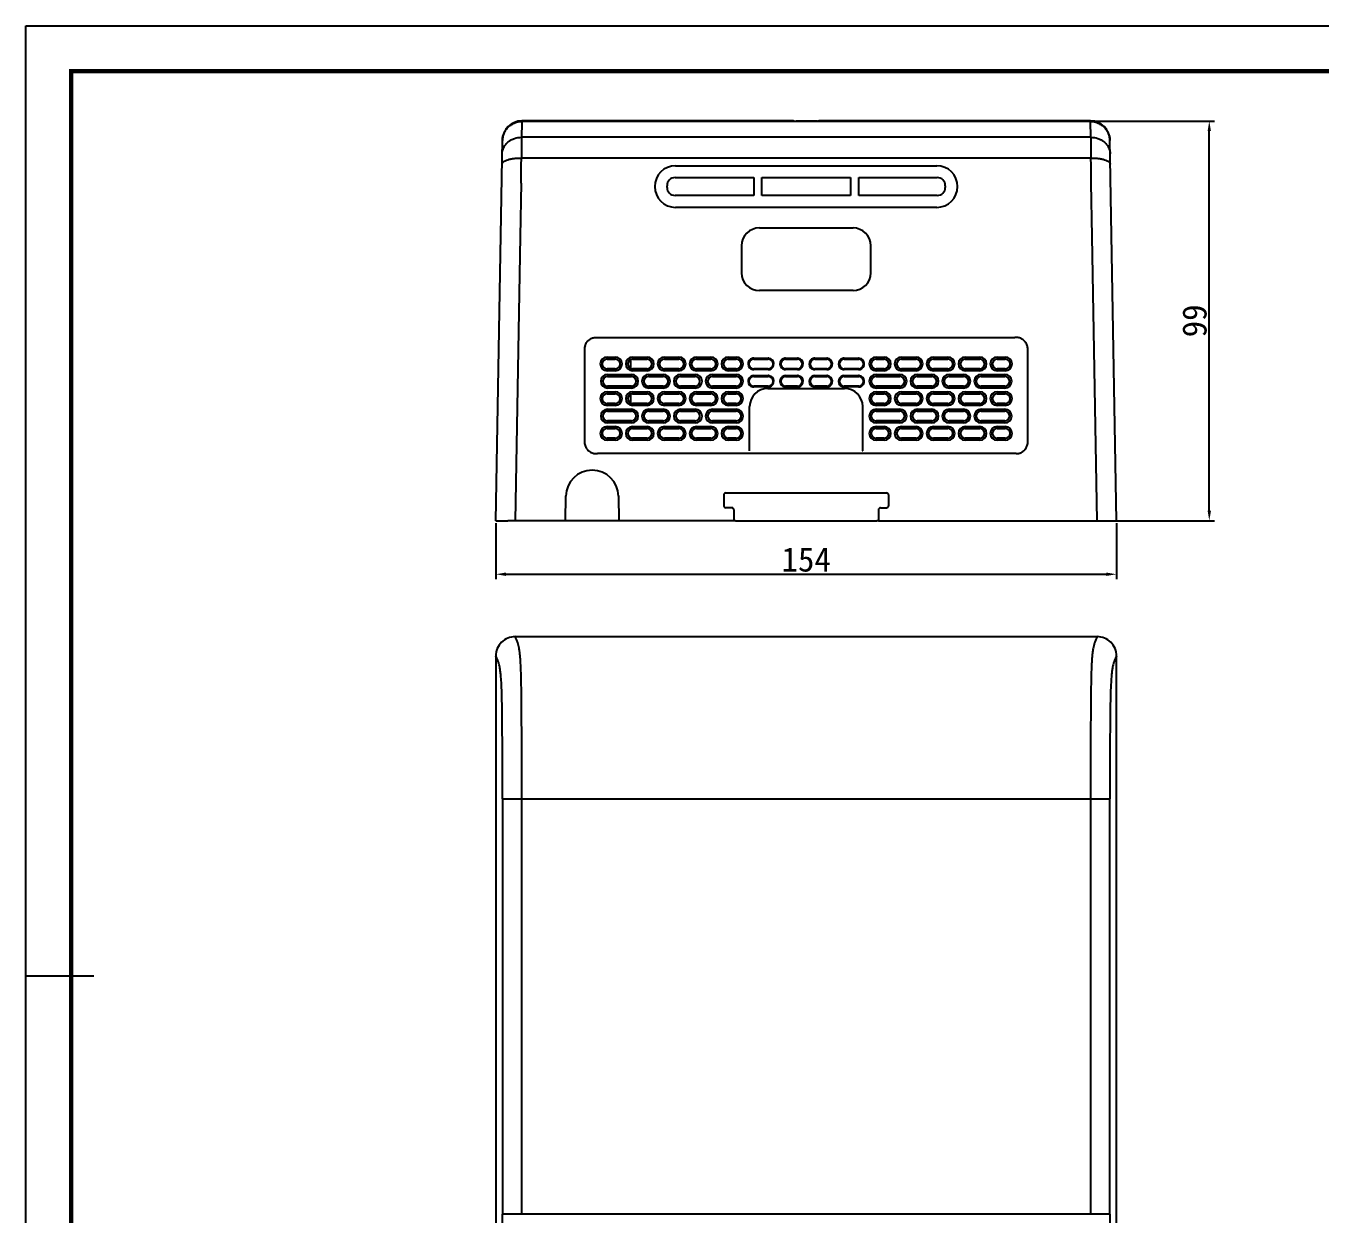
# Model space of a CAD drawing. Header units: millimetres. Extents: x 4430 to 5095, y -44 to 426.
# Drawn here: x 4430.2 to 4750.7, y 131.9 to 426.2 of the extents above; entities that cross this region are included whole.
import ezdxf

# ---------------------------------------------------------------- set-up
doc = ezdxf.new("R2010")
doc.units = ezdxf.units.MM
doc.linetypes.add('SOLID', pattern=[0])
doc.dimstyles.new('ISO-25', dxfattribs={"dimtxt": 6, "dimasz": 2.5, "dimexe": 1.25, "dimexo": 0.625, "dimtad": 1, "dimdec": 1, "dimdsep": 46, "dimtxsty": 'Standard', "dimcen": 2.5, "dimclrd": 3, "dimclre": 3, "dimclrt": 3, "dimadec": 0, "dimazin": 0, "dimtfac": 1, "dimtdec": 1, "dimtmove": 0, "dimatfit": 3, "dimfxl": 0, "dimarcsym": 0})

# ---------------------------------------------------------------- blocks, each defined once
blk = doc.blocks.new('*D38')
at = {"color": 3, "lineweight": -2, "transparency": 16777216}
for p, q in [((4546.54, 303.02), (4546.54, 289.14)), ((4700.29, 303.02), (4700.29, 289.14)), ((4549.04, 290.39), (4697.79, 290.39))]:
    blk.add_line(p, q, dxfattribs=at)
at = {"color": 3, "transparency": 16777216}
for points in [[(4549.04, 290.81), (4549.04, 289.97), (4546.54, 290.39)], [(4697.79, 290.81), (4697.79, 289.97), (4700.29, 290.39)]]:
    blk.add_solid(points, dxfattribs=at)
at = {"layer": 'Defpoints', "color": 0, "transparency": 16777216}
for p in [(4546.54, 303.64), (4700.29, 303.65), (4700.29, 290.39)]:
    blk.add_point(p, dxfattribs=at)
at = {"color": 3, "transparency": 16777216, "insert": (4623.42, 294.01), "char_height": 6, "attachment_point": 5}
blk.add_mtext('154', dxfattribs=at)
blk = doc.blocks.new('*D39')
at = {"color": 3, "lineweight": -2, "transparency": 16777216}
for p, q in [((4624.04, 402.62), (4724.51, 402.62)), ((4723.26, 306.14), (4723.26, 400.12)), ((4669.95, 303.64), (4724.51, 303.64))]:
    blk.add_line(p, q, dxfattribs=at)
at = {"color": 3, "transparency": 16777216}
for points in [[(4722.84, 400.12), (4723.68, 400.12), (4723.26, 402.62)], [(4722.84, 306.14), (4723.68, 306.14), (4723.26, 303.64)]]:
    blk.add_solid(points, dxfattribs=at)
at = {"layer": 'Defpoints', "color": 0, "transparency": 16777216}
for p in [(4623.42, 402.62), (4723.26, 402.62), (4669.32, 303.64)]:
    blk.add_point(p, dxfattribs=at)
at = {"color": 3, "transparency": 16777216, "insert": (4719.63, 353.13), "char_height": 6, "attachment_point": 5, "rotation": 90}
blk.add_mtext('99', dxfattribs=at)

msp = doc.modelspace()

# ---------------------------------------------------------------- linework, layer by layer
at = {"linetype": 'SOLID'}
for p, q in [((4430.16, -44.23), (4430.16, 426.17)), ((4430.16, 426.17), (5095.44, 426.17)), ((4430.16, 190.97), (4446.96, 190.97))]:
    msp.add_line(p, q, dxfattribs=at)
at = {"color": 9, "linetype": 'Continuous'}
for p, q in [((4552.98, 402.19), (4552.93, 398.58)), ((4552.99, 402.48), (4552.98, 402.19)), ((4693.85, 402.48), (4552.99, 402.48)), ((4693.9, 398.58), (4693.85, 402.48)), ((4693.9, 398.58), (4552.93, 398.58)), ((4693.95, 393.45), (4552.88, 393.45)), ((4552.79, 387.23), (4552.57, 374.06)), ((4694.26, 374.06), (4694.04, 387.23)), ((4552.57, 374.06), (4551.34, 303.64)), ((4695.49, 303.64), (4694.26, 374.06)), ((4568.54, 346.49), (4568.51, 345.94)), ((4619.92, 349.04), (4675.1, 349.04)), ((4568.51, 345.94), (4568.52, 323.16)), ((4574.12, 344.17), (4574.12, 343.67)), ((4574.12, 344.17), (4576.12, 344.17)), ((4576.12, 344.17), (4576.12, 343.67)), ((4580.42, 344.17), (4580.42, 343.67)), ((4580.42, 344.17), (4584.02, 344.17)), ((4584.02, 344.17), (4584.02, 343.67)), ((4588.32, 344.17), (4588.32, 343.67)), ((4588.32, 344.17), (4591.92, 344.17)), ((4591.92, 344.17), (4591.92, 343.67)), ((4596.22, 344.17), (4596.22, 343.67)), ((4596.22, 344.17), (4599.82, 344.17)), ((4599.82, 344.17), (4599.82, 343.67)), ((4604.12, 344.17), (4604.12, 343.67)), ((4604.12, 344.17), (4606.12, 344.17)), ((4606.12, 344.17), (4606.12, 343.67)), ((4610.42, 343.87), (4610.42, 343.67)), ((4610.42, 343.87), (4614.02, 343.87)), ((4614.02, 343.87), (4614.02, 343.67)), ((4618.32, 343.87), (4621.27, 343.87)), ((4618.32, 343.87), (4618.32, 343.67)), ((4621.27, 343.87), (4621.27, 343.67)), ((4625.57, 343.87), (4628.52, 343.87)), ((4625.57, 343.87), (4625.57, 343.67)), ((4628.52, 343.87), (4628.52, 343.67)), ((4632.82, 343.87), (4636.42, 343.87)), ((4632.82, 343.87), (4632.82, 343.67)), ((4636.42, 343.87), (4636.42, 343.67)), ((4640.72, 344.17), (4642.72, 344.17)), ((4640.72, 344.17), (4640.72, 343.67)), ((4642.72, 344.17), (4642.72, 343.67)), ((4647.02, 344.17), (4650.62, 344.17)), ((4647.02, 344.17), (4647.02, 343.67)), ((4650.62, 344.17), (4650.62, 343.67)), ((4654.92, 344.17), (4658.52, 344.17)), ((4654.92, 344.17), (4654.92, 343.67)), ((4658.52, 344.17), (4658.52, 343.67)), ((4662.82, 344.17), (4666.42, 344.17)), ((4662.82, 344.17), (4662.82, 343.67)), ((4666.42, 344.17), (4666.42, 343.67)), ((4670.72, 344.17), (4672.72, 344.17)), ((4670.72, 344.17), (4670.72, 343.67)), ((4672.72, 344.17), (4672.72, 343.67)), ((4678.31, 323.51), (4678.31, 346.14)), ((4574.12, 340.77), (4574.12, 341.27)), ((4576.12, 340.77), (4574.12, 340.77)), ((4574.22, 339.87), (4574.22, 339.37)), ((4574.22, 339.87), (4580.12, 339.87)), ((4576.12, 340.77), (4576.12, 341.27)), ((4580.12, 339.87), (4580.12, 339.37)), ((4580.42, 340.77), (4580.42, 341.27)), ((4584.02, 340.77), (4580.42, 340.77)), ((4584.02, 340.77), (4584.02, 341.27)), ((4584.42, 339.87), (4584.42, 339.37)), ((4584.42, 339.87), (4588.02, 339.87)), ((4588.02, 339.87), (4588.02, 339.37)), ((4588.32, 340.77), (4588.32, 341.27)), ((4591.92, 340.77), (4588.32, 340.77)), ((4591.92, 340.77), (4591.92, 341.27)), ((4592.32, 339.87), (4592.32, 339.37)), ((4592.32, 339.87), (4595.92, 339.87)), ((4595.92, 339.87), (4595.92, 339.37)), ((4596.22, 340.77), (4596.22, 341.27)), ((4599.82, 340.77), (4596.22, 340.77)), ((4599.82, 340.77), (4599.82, 341.27)), ((4600.22, 339.87), (4600.22, 339.37)), ((4600.22, 339.87), (4606.12, 339.87)), ((4604.12, 340.77), (4604.12, 341.27)), ((4606.12, 340.77), (4604.12, 340.77)), ((4606.12, 340.77), (4606.12, 341.27)), ((4606.12, 339.87), (4606.12, 339.37)), ((4610.42, 341.07), (4610.42, 341.27)), ((4614.02, 341.07), (4610.42, 341.07)), ((4614.02, 341.07), (4614.02, 341.27)), ((4618.32, 341.07), (4618.32, 341.27)), ((4621.27, 341.07), (4618.32, 341.07)), ((4621.27, 341.07), (4621.27, 341.27)), ((4625.57, 341.07), (4625.57, 341.27)), ((4628.52, 341.07), (4625.57, 341.07)), ((4628.52, 341.07), (4628.52, 341.27)), ((4632.82, 341.07), (4632.82, 341.27)), ((4636.42, 341.07), (4632.82, 341.07)), ((4636.42, 341.07), (4636.42, 341.27)), ((4640.72, 340.77), (4640.72, 341.27)), ((4642.72, 340.77), (4640.72, 340.77)), ((4640.72, 339.87), (4646.62, 339.87)), ((4640.72, 339.87), (4640.72, 339.37)), ((4642.72, 340.77), (4642.72, 341.27)), ((4646.62, 339.87), (4646.62, 339.37)), ((4647.02, 340.77), (4647.02, 341.27)), ((4650.62, 340.77), (4647.02, 340.77)), ((4650.62, 340.77), (4650.62, 341.27)), ((4650.92, 339.87), (4654.52, 339.87)), ((4650.92, 339.87), (4650.92, 339.37)), ((4654.52, 339.87), (4654.52, 339.37)), ((4654.92, 340.77), (4654.92, 341.27)), ((4658.52, 340.77), (4654.92, 340.77)), ((4658.52, 340.77), (4658.52, 341.27)), ((4658.82, 339.87), (4662.42, 339.87)), ((4658.82, 339.87), (4658.82, 339.37)), ((4662.42, 339.87), (4662.42, 339.37)), ((4662.82, 340.77), (4662.82, 341.27)), ((4666.42, 340.77), (4662.82, 340.77)), ((4666.42, 340.77), (4666.42, 341.27)), ((4666.72, 339.87), (4672.62, 339.87)), ((4666.72, 339.87), (4666.72, 339.37)), ((4670.72, 340.77), (4670.72, 341.27)), ((4672.72, 340.77), (4670.72, 340.77)), ((4672.62, 339.87), (4672.62, 339.37)), ((4672.72, 340.77), (4672.72, 341.27)), ((4574.22, 336.47), (4574.22, 336.97)), ((4580.12, 336.47), (4580.12, 336.97)), ((4584.42, 336.47), (4584.42, 336.97)), ((4588.02, 336.47), (4588.02, 336.97)), ((4592.32, 336.47), (4592.32, 336.97)), ((4595.92, 336.47), (4595.92, 336.97)), ((4600.22, 336.47), (4600.22, 336.97)), ((4606.12, 336.47), (4606.12, 336.97)), ((4610.42, 339.57), (4614.02, 339.57)), ((4610.42, 339.57), (4610.42, 339.37)), ((4610.42, 336.77), (4610.42, 336.97)), ((4614.02, 336.77), (4610.42, 336.77)), ((4614.02, 339.57), (4614.02, 339.37)), ((4614.02, 336.77), (4614.02, 336.97)), ((4618.32, 339.57), (4621.27, 339.57)), ((4618.32, 339.57), (4618.32, 339.37)), ((4618.32, 336.77), (4618.32, 336.97)), ((4621.27, 336.77), (4618.32, 336.77)), ((4621.27, 339.57), (4621.27, 339.37)), ((4621.27, 336.77), (4621.27, 336.97)), ((4625.57, 339.57), (4628.52, 339.57)), ((4625.57, 339.57), (4625.57, 339.37)), ((4625.57, 336.77), (4625.57, 336.97)), ((4628.52, 336.77), (4625.57, 336.77)), ((4628.52, 339.57), (4628.52, 339.37)), ((4628.52, 336.77), (4628.52, 336.97)), ((4632.82, 339.57), (4636.42, 339.57)), ((4632.82, 339.57), (4632.82, 339.37)), ((4632.82, 336.77), (4632.82, 336.97)), ((4636.42, 336.77), (4632.82, 336.77)), ((4636.42, 339.57), (4636.42, 339.37)), ((4636.42, 336.77), (4636.42, 336.97)), ((4640.72, 336.47), (4640.72, 336.97)), ((4646.62, 336.47), (4646.62, 336.97)), ((4650.92, 336.47), (4650.92, 336.97)), ((4654.52, 336.47), (4654.52, 336.97)), ((4658.82, 336.47), (4658.82, 336.97)), ((4662.42, 336.47), (4662.42, 336.97)), ((4666.72, 336.47), (4666.72, 336.97)), ((4672.62, 336.47), (4672.62, 336.97)), ((4574.12, 335.57), (4574.12, 335.07)), ((4574.12, 335.57), (4576.12, 335.57)), ((4580.12, 336.47), (4574.22, 336.47)), ((4576.12, 335.57), (4576.12, 335.07)), ((4580.42, 335.57), (4580.42, 335.07)), ((4580.42, 335.57), (4584.02, 335.57)), ((4584.02, 335.57), (4584.02, 335.07)), ((4588.02, 336.47), (4584.42, 336.47)), ((4588.32, 335.57), (4588.32, 335.07)), ((4588.32, 335.57), (4591.92, 335.57)), ((4591.92, 335.57), (4591.92, 335.07)), ((4595.92, 336.47), (4592.32, 336.47)), ((4596.22, 335.57), (4596.22, 335.07)), ((4596.22, 335.57), (4599.82, 335.57)), ((4599.82, 335.57), (4599.82, 335.07)), ((4606.12, 336.47), (4600.22, 336.47)), ((4604.12, 335.57), (4604.12, 335.07)), ((4604.12, 335.57), (4606.12, 335.57)), ((4606.12, 335.57), (4606.12, 335.07)), ((4613.92, 336.4), (4632.92, 336.4)), ((4646.62, 336.47), (4640.72, 336.47)), ((4640.72, 335.57), (4642.72, 335.57)), ((4640.72, 335.57), (4640.72, 335.07)), ((4642.72, 335.57), (4642.72, 335.07)), ((4647.02, 335.57), (4650.62, 335.57)), ((4647.02, 335.57), (4647.02, 335.07)), ((4650.62, 335.57), (4650.62, 335.07)), ((4654.52, 336.47), (4650.92, 336.47)), ((4654.92, 335.57), (4658.52, 335.57)), ((4654.92, 335.57), (4654.92, 335.07)), ((4658.52, 335.57), (4658.52, 335.07)), ((4662.42, 336.47), (4658.82, 336.47)), ((4662.82, 335.57), (4666.42, 335.57)), ((4662.82, 335.57), (4662.82, 335.07)), ((4666.42, 335.57), (4666.42, 335.07)), ((4672.62, 336.47), (4666.72, 336.47)), ((4670.72, 335.57), (4672.72, 335.57)), ((4670.72, 335.57), (4670.72, 335.07)), ((4672.72, 335.57), (4672.72, 335.07)), ((4574.12, 332.17), (4574.12, 332.67)), ((4576.12, 332.17), (4574.12, 332.17)), ((4574.22, 331.27), (4574.22, 330.77)), ((4574.22, 331.27), (4580.12, 331.27)), ((4576.12, 332.17), (4576.12, 332.67)), ((4580.12, 331.27), (4580.12, 330.77)), ((4580.42, 332.17), (4580.42, 332.67)), ((4584.02, 332.17), (4580.42, 332.17)), ((4584.02, 332.17), (4584.02, 332.67)), ((4584.42, 331.27), (4584.42, 330.77)), ((4584.42, 331.27), (4588.02, 331.27)), ((4588.02, 331.27), (4588.02, 330.77)), ((4588.32, 332.17), (4588.32, 332.67)), ((4591.92, 332.17), (4588.32, 332.17)), ((4591.92, 332.17), (4591.92, 332.67)), ((4592.32, 331.27), (4592.32, 330.77)), ((4592.32, 331.27), (4595.92, 331.27)), ((4595.92, 331.27), (4595.92, 330.77)), ((4596.22, 332.17), (4596.22, 332.67)), ((4599.82, 332.17), (4596.22, 332.17)), ((4599.82, 332.17), (4599.82, 332.67)), ((4600.22, 331.27), (4600.22, 330.77)), ((4600.22, 331.27), (4606.12, 331.27)), ((4604.12, 332.17), (4604.12, 332.67)), ((4606.12, 332.17), (4604.12, 332.17)), ((4606.12, 332.17), (4606.12, 332.67)), ((4606.12, 331.27), (4606.12, 330.77)), ((4609.42, 320.91), (4609.42, 331.9)), ((4637.42, 320.91), (4637.42, 331.9)), ((4640.72, 332.17), (4640.72, 332.67)), ((4642.72, 332.17), (4640.72, 332.17)), ((4640.72, 331.27), (4646.62, 331.27)), ((4640.72, 331.27), (4640.72, 330.77)), ((4642.72, 332.17), (4642.72, 332.67)), ((4646.62, 331.27), (4646.62, 330.77)), ((4647.02, 332.17), (4647.02, 332.67)), ((4650.62, 332.17), (4647.02, 332.17)), ((4650.62, 332.17), (4650.62, 332.67)), ((4650.92, 331.27), (4654.52, 331.27)), ((4650.92, 331.27), (4650.92, 330.77)), ((4654.52, 331.27), (4654.52, 330.77)), ((4654.92, 332.17), (4654.92, 332.67)), ((4658.52, 332.17), (4654.92, 332.17)), ((4658.52, 332.17), (4658.52, 332.67)), ((4658.82, 331.27), (4662.42, 331.27)), ((4658.82, 331.27), (4658.82, 330.77)), ((4662.42, 331.27), (4662.42, 330.77)), ((4662.82, 332.17), (4662.82, 332.67)), ((4666.42, 332.17), (4662.82, 332.17)), ((4666.42, 332.17), (4666.42, 332.67)), ((4666.72, 331.27), (4672.62, 331.27)), ((4666.72, 331.27), (4666.72, 330.77)), ((4670.72, 332.17), (4670.72, 332.67)), ((4672.72, 332.17), (4670.72, 332.17)), ((4672.62, 331.27), (4672.62, 330.77)), ((4672.72, 332.17), (4672.72, 332.67)), ((4574.12, 326.97), (4574.12, 326.47)), ((4574.12, 326.97), (4576.12, 326.97)), ((4574.22, 327.87), (4574.22, 328.37)), ((4580.12, 327.87), (4574.22, 327.87)), ((4576.12, 326.97), (4576.12, 326.47)), ((4580.12, 327.87), (4580.12, 328.37)), ((4580.42, 326.97), (4580.42, 326.47)), ((4580.42, 326.97), (4584.02, 326.97)), ((4584.02, 326.97), (4584.02, 326.47)), ((4584.42, 327.87), (4584.42, 328.37)), ((4588.02, 327.87), (4584.42, 327.87)), ((4588.02, 327.87), (4588.02, 328.37)), ((4588.32, 326.97), (4588.32, 326.47)), ((4588.32, 326.97), (4591.92, 326.97)), ((4591.92, 326.97), (4591.92, 326.47)), ((4592.32, 327.87), (4592.32, 328.37)), ((4595.92, 327.87), (4592.32, 327.87)), ((4595.92, 327.87), (4595.92, 328.37)), ((4596.22, 326.97), (4596.22, 326.47)), ((4596.22, 326.97), (4599.82, 326.97)), ((4599.82, 326.97), (4599.82, 326.47)), ((4600.22, 327.87), (4600.22, 328.37)), ((4606.12, 327.87), (4600.22, 327.87)), ((4604.12, 326.97), (4606.12, 326.97)), ((4604.12, 326.97), (4604.12, 326.47)), ((4606.12, 327.87), (4606.12, 328.37)), ((4606.12, 326.97), (4606.12, 326.47)), ((4640.72, 327.87), (4640.72, 328.37)), ((4646.62, 327.87), (4640.72, 327.87)), ((4640.72, 326.97), (4642.72, 326.97)), ((4640.72, 326.97), (4640.72, 326.47)), ((4642.72, 326.97), (4642.72, 326.47)), ((4646.62, 327.87), (4646.62, 328.37)), ((4647.02, 326.97), (4650.62, 326.97)), ((4647.02, 326.97), (4647.02, 326.47)), ((4650.62, 326.97), (4650.62, 326.47)), ((4650.92, 327.87), (4650.92, 328.37)), ((4654.52, 327.87), (4650.92, 327.87)), ((4654.52, 327.87), (4654.52, 328.37)), ((4654.92, 326.97), (4658.52, 326.97)), ((4654.92, 326.97), (4654.92, 326.47)), ((4658.52, 326.97), (4658.52, 326.47)), ((4658.82, 327.87), (4658.82, 328.37)), ((4662.42, 327.87), (4658.82, 327.87)), ((4662.42, 327.87), (4662.42, 328.37)), ((4662.82, 326.97), (4666.42, 326.97)), ((4662.82, 326.97), (4662.82, 326.47)), ((4666.42, 326.97), (4666.42, 326.47)), ((4666.72, 327.87), (4666.72, 328.37)), ((4672.62, 327.87), (4666.72, 327.87)), ((4670.72, 326.97), (4672.72, 326.97)), ((4670.72, 326.97), (4670.72, 326.47)), ((4672.62, 327.87), (4672.62, 328.37)), ((4672.72, 326.97), (4672.72, 326.47)), ((4574.12, 323.57), (4574.12, 324.07)), ((4576.12, 323.57), (4576.12, 324.07)), ((4580.42, 323.57), (4580.42, 324.07)), ((4584.02, 323.57), (4584.02, 324.07)), ((4588.32, 323.57), (4588.32, 324.07)), ((4591.92, 323.57), (4591.92, 324.07)), ((4596.22, 323.57), (4596.22, 324.07)), ((4599.82, 323.57), (4599.82, 324.07)), ((4604.12, 323.57), (4604.12, 324.07)), ((4606.12, 323.57), (4606.12, 324.07)), ((4640.72, 323.57), (4640.72, 324.07)), ((4642.72, 323.57), (4642.72, 324.07)), ((4647.02, 323.57), (4647.02, 324.07)), ((4650.62, 323.57), (4650.62, 324.07)), ((4654.92, 323.57), (4654.92, 324.07)), ((4658.52, 323.57), (4658.52, 324.07)), ((4662.82, 323.57), (4662.82, 324.07)), ((4666.42, 323.57), (4666.42, 324.07)), ((4670.72, 323.57), (4670.72, 324.07)), ((4672.72, 323.57), (4672.72, 324.07)), ((4576.12, 323.57), (4574.12, 323.57)), ((4584.02, 323.57), (4580.42, 323.57)), ((4591.92, 323.57), (4588.32, 323.57)), ((4599.82, 323.57), (4596.22, 323.57)), ((4606.12, 323.57), (4604.12, 323.57)), ((4637.35, 320.92), (4637.42, 320.91)), ((4642.72, 323.57), (4640.72, 323.57)), ((4650.62, 323.57), (4647.02, 323.57)), ((4658.52, 323.57), (4654.92, 323.57)), ((4666.42, 323.57), (4662.82, 323.57)), ((4672.72, 323.57), (4670.72, 323.57)), ((4675.41, 320.25), (4571.72, 320.25)), ((4563.81, 303.64), (4563.92, 309.77)), ((4576.91, 309.77), (4577.02, 303.64)), ((4548.19, 234.75), (4548.19, 131.94)), ((4548.19, 234.75), (4693.84, 234.75)), ((4552.99, 131.94), (4552.99, 234.75)), ((4693.84, 234.75), (4693.84, 131.94)), ((4693.84, 234.75), (4698.64, 234.75)), ((4698.64, 131.94), (4698.64, 234.75)), ((4698.64, 131.94), (4548.19, 131.94))]:
    msp.add_line(p, q, dxfattribs=at)
at = {"color": 7, "linetype": 'Continuous'}
for p, q in [((4552.99, 402.65), (4552.99, 402.65)), ((4552.99, 402.48), (4552.99, 402.65)), ((4620.27, 402.65), (4552.99, 402.65)), ((4552.99, 402.65), (4620.27, 402.65)), ((4620.29, 402.6), (4620.27, 402.6)), ((4621.17, 402.6), (4620.96, 402.6)), ((4625.67, 402.62), (4621.17, 402.62)), ((4621.17, 402.6), (4625.67, 402.6)), ((4625.88, 402.6), (4625.67, 402.6)), ((4626.23, 402.6), (4625.88, 402.6)), ((4626.54, 402.6), (4626.57, 402.6)), ((4693.84, 402.65), (4626.57, 402.65)), ((4626.57, 402.65), (4693.84, 402.65)), ((4693.85, 402.48), (4693.84, 402.65)), ((4693.84, 402.65), (4693.84, 402.65)), ((4546.54, 303.64), (4548.19, 397.93)), ((4548.19, 397.93), (4548.19, 397.93)), ((4698.64, 397.93), (4698.64, 397.76)), ((4698.64, 397.93), (4698.64, 397.93)), ((4700.29, 303.64), (4698.64, 397.92)), ((4698.64, 397.76), (4698.64, 397.9)), ((4591.07, 391.54), (4655.77, 391.54)), ((4590.95, 388.61), (4610.42, 388.61)), ((4610.42, 388.61), (4610.42, 384.18)), ((4612.42, 384.18), (4612.42, 388.61)), ((4612.42, 388.61), (4634.42, 388.61)), ((4634.42, 388.61), (4634.42, 384.18)), ((4636.42, 384.18), (4636.42, 388.61)), ((4636.42, 388.61), (4655.88, 388.61)), ((4588.95, 386.18), (4588.95, 386.61)), ((4657.88, 386.61), (4657.88, 386.18)), ((4610.42, 384.18), (4590.95, 384.18)), ((4634.42, 384.18), (4612.42, 384.18)), ((4655.88, 384.18), (4636.42, 384.18)), ((4655.77, 381.24), (4591.07, 381.24)), ((4611.82, 376.14), (4635.02, 376.14)), ((4607.42, 371.74), (4607.42, 365.04)), ((4639.42, 365.04), (4639.42, 371.74)), ((4635.02, 360.64), (4611.82, 360.64)), ((4574.42, 343.65), (4573.91, 343.65)), ((4574.12, 343.67), (4576.12, 343.67)), ((4579.92, 343.55), (4579.92, 341.38)), ((4580.42, 343.67), (4584.02, 343.67)), ((4588.32, 343.67), (4591.92, 343.67)), ((4596.22, 343.67), (4599.82, 343.67)), ((4604.12, 343.67), (4606.12, 343.67)), ((4610.42, 343.67), (4614.02, 343.67)), ((4618.32, 343.67), (4621.27, 343.67)), ((4625.57, 343.67), (4628.52, 343.67)), ((4632.82, 343.67), (4636.42, 343.67)), ((4640.72, 343.67), (4642.72, 343.67)), ((4647.02, 343.67), (4650.62, 343.67)), ((4654.92, 343.67), (4658.52, 343.67)), ((4662.82, 343.67), (4666.42, 343.67)), ((4670.72, 343.67), (4672.72, 343.67)), ((4576.12, 341.27), (4574.12, 341.27)), ((4584.02, 341.27), (4580.42, 341.27)), ((4591.92, 341.27), (4588.32, 341.27)), ((4599.82, 341.27), (4596.22, 341.27)), ((4606.12, 341.27), (4604.12, 341.27)), ((4614.02, 341.27), (4610.42, 341.27)), ((4621.27, 341.27), (4618.32, 341.27)), ((4628.52, 341.27), (4625.57, 341.27)), ((4636.42, 341.27), (4632.82, 341.27)), ((4642.72, 341.27), (4640.72, 341.27)), ((4650.62, 341.27), (4647.02, 341.27)), ((4658.52, 341.27), (4654.92, 341.27)), ((4666.42, 341.27), (4662.82, 341.27)), ((4672.72, 341.27), (4670.72, 341.27)), ((4574.22, 339.37), (4580.12, 339.37)), ((4580.12, 336.97), (4574.22, 336.97)), ((4584.42, 339.37), (4588.02, 339.37)), ((4588.02, 336.97), (4584.42, 336.97)), ((4592.32, 339.37), (4595.92, 339.37)), ((4595.92, 336.97), (4592.32, 336.97)), ((4600.22, 339.37), (4606.12, 339.37)), ((4606.12, 336.97), (4600.22, 336.97)), ((4610.42, 339.37), (4614.02, 339.37)), ((4614.02, 336.97), (4610.42, 336.97)), ((4618.32, 339.37), (4621.27, 339.37)), ((4621.27, 336.97), (4618.32, 336.97)), ((4625.57, 339.37), (4628.52, 339.37)), ((4628.52, 336.97), (4625.57, 336.97)), ((4632.82, 339.37), (4636.42, 339.37)), ((4636.42, 336.97), (4632.82, 336.97)), ((4640.72, 339.37), (4646.62, 339.37)), ((4646.62, 336.97), (4640.72, 336.97)), ((4650.92, 339.37), (4654.52, 339.37)), ((4654.52, 336.97), (4650.92, 336.97)), ((4658.82, 339.37), (4662.42, 339.37)), ((4662.42, 336.97), (4658.82, 336.97)), ((4666.72, 339.37), (4672.62, 339.37)), ((4672.62, 336.97), (4666.72, 336.97)), ((4574.12, 335.07), (4576.12, 335.07)), ((4579.92, 334.95), (4579.92, 332.78)), ((4580.42, 335.07), (4584.02, 335.07)), ((4588.32, 335.07), (4591.92, 335.07)), ((4596.22, 335.07), (4599.82, 335.07)), ((4604.12, 335.07), (4606.12, 335.07)), ((4640.72, 335.07), (4642.72, 335.07)), ((4647.02, 335.07), (4650.62, 335.07)), ((4654.92, 335.07), (4658.52, 335.07)), ((4662.82, 335.07), (4666.42, 335.07)), ((4670.72, 335.07), (4672.72, 335.07)), ((4576.12, 332.67), (4574.12, 332.67)), ((4574.22, 330.77), (4580.12, 330.77)), ((4584.02, 332.67), (4580.42, 332.67)), ((4584.42, 330.77), (4588.02, 330.77)), ((4591.92, 332.67), (4588.32, 332.67)), ((4592.32, 330.77), (4595.92, 330.77)), ((4599.82, 332.67), (4596.22, 332.67)), ((4600.22, 330.77), (4606.12, 330.77)), ((4606.12, 332.67), (4604.12, 332.67)), ((4642.72, 332.67), (4640.72, 332.67)), ((4640.72, 330.77), (4646.62, 330.77)), ((4650.62, 332.67), (4647.02, 332.67)), ((4650.92, 330.77), (4654.52, 330.77)), ((4658.52, 332.67), (4654.92, 332.67)), ((4658.82, 330.77), (4662.42, 330.77)), ((4666.42, 332.67), (4662.82, 332.67)), ((4666.72, 330.77), (4672.62, 330.77)), ((4672.72, 332.67), (4670.72, 332.67)), ((4580.12, 328.37), (4574.22, 328.37)), ((4588.02, 328.37), (4584.42, 328.37)), ((4595.92, 328.37), (4592.32, 328.37)), ((4606.12, 328.37), (4600.22, 328.37)), ((4646.62, 328.37), (4640.72, 328.37)), ((4654.52, 328.37), (4650.92, 328.37)), ((4662.42, 328.37), (4658.82, 328.37)), ((4672.62, 328.37), (4666.72, 328.37)), ((4574.12, 326.47), (4576.12, 326.47)), ((4576.12, 324.07), (4574.12, 324.07)), ((4580.42, 326.47), (4584.02, 326.47)), ((4584.02, 324.07), (4580.42, 324.07)), ((4588.32, 326.47), (4591.92, 326.47)), ((4591.92, 324.07), (4588.32, 324.07)), ((4588.6, 326.41), (4588.6, 326.47)), ((4588.6, 326.41), (4588.6, 326.47)), ((4596.22, 326.47), (4599.82, 326.47)), ((4599.82, 324.07), (4596.22, 324.07)), ((4604.12, 326.47), (4606.12, 326.47)), ((4606.12, 324.07), (4604.12, 324.07)), ((4640.72, 326.47), (4642.72, 326.47)), ((4642.72, 324.07), (4640.72, 324.07)), ((4647.02, 326.47), (4650.62, 326.47)), ((4650.62, 324.07), (4647.02, 324.07)), ((4654.92, 326.47), (4658.52, 326.47)), ((4658.52, 324.07), (4654.92, 324.07)), ((4662.82, 326.47), (4666.42, 326.47)), ((4666.42, 324.07), (4662.82, 324.07)), ((4670.72, 326.47), (4672.72, 326.47)), ((4672.72, 324.07), (4670.72, 324.07)), ((4603.02, 310.04), (4603.02, 307.34)), ((4603.52, 310.54), (4643.32, 310.54)), ((4643.82, 310.04), (4643.82, 307.34)), ((4605.02, 306.84), (4603.52, 306.84)), ((4605.52, 306.34), (4605.52, 303.64)), ((4641.32, 306.34), (4641.32, 303.64)), ((4641.82, 306.84), (4643.32, 306.84)), ((4546.54, 303.65), (4546.54, 303.64)), ((4546.54, 303.64), (4549.54, 303.64)), ((4564.31, 303.64), (4549.54, 303.64)), ((4564.31, 303.64), (4564.31, 303.64)), ((4564.42, 303.64), (4564.31, 303.64)), ((4576.42, 303.64), (4564.42, 303.64)), ((4605.52, 303.64), (4576.42, 303.64)), ((4576.52, 303.64), (4576.52, 303.64)), ((4605.92, 303.64), (4605.52, 303.64)), ((4605.92, 303.64), (4640.92, 303.64)), ((4641.32, 303.64), (4640.92, 303.64)), ((4641.32, 303.64), (4697.33, 303.64)), ((4697.33, 303.64), (4700.29, 303.64)), ((4700.29, 303.64), (4700.29, 303.65)), ((4695.49, 274.93), (4551.34, 274.93)), ((4546.54, 270.13), (4546.54, 24.93)), ((4700.29, 24.93), (4700.29, 270.13))]:
    msp.add_line(p, q, dxfattribs=at)
at = {"linetype": 'SOLID', "const_width": 1.12}
msp.add_lwpolyline([(4441.36, -33.03), (5084.24, -33.03), (5084.24, 414.97), (4441.36, 414.97)], close=True, dxfattribs=at)
at = {"color": 7, "linetype": 'Continuous'}
for centre, radius, start, end in [((4552.99, 397.85), 4.8, 90, 179.0002), ((4552.99, 397.85), 4.8, 90, 179.0002), ((4621.06, 584.97), 182.37, 269.7962, 269.9677), ((4626.05, 486.86), 84.26, 270.1219, 270.249), ((4693.84, 397.85), 4.8, 0.9998, 90), ((4693.84, 397.85), 4.8, 0.9998, 90), ((4591.07, 386.39), 5.15, 90, 270), ((4655.77, 386.39), 5.15, 270, 90), ((4590.95, 386.61), 2, 90.0096, 180.0253), ((4655.88, 386.61), 2, 359.9737, 89.9914), ((4590.95, 386.18), 2, 180.0242, 270.0046), ((4655.88, 386.18), 2, 269.9954, 359.9758), ((4611.82, 371.74), 4.4, 90, 180), ((4635.02, 371.74), 4.4, 360, 90), ((4611.82, 365.04), 4.4, 180, 270), ((4635.02, 365.04), 4.4, 270, 0), ((4675.43, 346.11), 2.88, 5.2078, 14.8785), ((4675.55, 346.13), 2.76, 0.3806, 5.172), ((4574.12, 342.47), 1.2, 90, 270), ((4576.12, 342.47), 1.2, 270, 90), ((4580.42, 342.47), 1.2, 90, 270), ((4584.02, 342.47), 1.2, 270, 90), ((4588.32, 342.47), 1.2, 90, 270), ((4591.92, 342.47), 1.2, 270, 90), ((4596.22, 342.47), 1.2, 90, 270), ((4599.82, 342.47), 1.2, 270, 90), ((4604.12, 342.47), 1.2, 90, 270), ((4606.12, 342.47), 1.2, 270, 90), ((4610.42, 342.47), 1.2, 90, 270), ((4614.02, 342.47), 1.2, 270, 90), ((4618.32, 342.47), 1.2, 90, 270), ((4621.27, 342.47), 1.2, 270, 90), ((4625.57, 342.47), 1.2, 90, 270), ((4628.52, 342.47), 1.2, 270, 90), ((4632.82, 342.47), 1.2, 90, 270), ((4636.42, 342.47), 1.2, 270, 90), ((4640.72, 342.47), 1.2, 90, 270), ((4642.72, 342.47), 1.2, 270, 90), ((4647.02, 342.47), 1.2, 90, 270), ((4650.62, 342.47), 1.2, 270, 90), ((4654.92, 342.47), 1.2, 90, 270), ((4658.52, 342.47), 1.2, 270, 90), ((4662.82, 342.47), 1.2, 90, 270), ((4666.42, 342.47), 1.2, 270, 90), ((4670.72, 342.47), 1.2, 90, 270), ((4672.72, 342.47), 1.2, 270, 90), ((4574.22, 338.17), 1.2, 90, 270), ((4580.12, 338.17), 1.2, 270, 90), ((4584.42, 338.17), 1.2, 90, 270), ((4588.02, 338.17), 1.2, 270, 90), ((4592.32, 338.17), 1.2, 90, 270), ((4595.92, 338.17), 1.2, 270, 90), ((4600.22, 338.17), 1.2, 90, 270), ((4606.12, 338.17), 1.2, 270, 90), ((4610.42, 338.17), 1.2, 90, 270), ((4614.02, 338.17), 1.2, 270, 90), ((4618.32, 338.17), 1.2, 90, 270), ((4621.27, 338.17), 1.2, 270, 90), ((4625.57, 338.17), 1.2, 90, 270), ((4628.52, 338.17), 1.2, 270, 90), ((4632.82, 338.17), 1.2, 90, 270), ((4636.42, 338.17), 1.2, 270, 90), ((4640.72, 338.17), 1.2, 90, 270), ((4646.62, 338.17), 1.2, 270, 90), ((4650.92, 338.17), 1.2, 90, 270), ((4654.52, 338.17), 1.2, 270, 90), ((4658.82, 338.17), 1.2, 90, 270), ((4662.42, 338.17), 1.2, 270, 90), ((4666.72, 338.17), 1.2, 90, 270), ((4672.62, 338.17), 1.2, 270, 90), ((4574.12, 333.87), 1.2, 90, 270), ((4576.12, 333.87), 1.2, 270, 90), ((4580.42, 333.87), 1.2, 90, 270), ((4584.02, 333.87), 1.2, 270, 90), ((4588.32, 333.87), 1.2, 90, 270), ((4591.92, 333.87), 1.2, 270, 90), ((4596.22, 333.87), 1.2, 90, 270), ((4599.82, 333.87), 1.2, 270, 90), ((4604.12, 333.87), 1.2, 90, 270), ((4606.12, 333.87), 1.2, 270, 90), ((4640.72, 333.87), 1.2, 90, 270), ((4642.72, 333.87), 1.2, 270, 90), ((4647.02, 333.87), 1.2, 90, 270), ((4650.62, 333.87), 1.2, 270, 90), ((4654.92, 333.87), 1.2, 90, 270), ((4658.52, 333.87), 1.2, 270, 90), ((4662.82, 333.87), 1.2, 90, 270), ((4666.42, 333.87), 1.2, 270, 90), ((4670.72, 333.87), 1.2, 90, 270), ((4672.72, 333.87), 1.2, 270, 90), ((4574.22, 329.57), 1.2, 90, 270), ((4580.12, 329.57), 1.2, 270, 90), ((4584.42, 329.57), 1.2, 90, 270), ((4588.02, 329.57), 1.2, 270, 90), ((4592.32, 329.57), 1.2, 90, 270), ((4595.92, 329.57), 1.2, 270, 90), ((4600.22, 329.57), 1.2, 90, 270), ((4606.12, 329.57), 1.2, 270, 90), ((4640.72, 329.57), 1.2, 90, 270), ((4646.62, 329.57), 1.2, 270, 90), ((4650.92, 329.57), 1.2, 90, 270), ((4654.52, 329.57), 1.2, 270, 90), ((4658.82, 329.57), 1.2, 90, 270), ((4662.42, 329.57), 1.2, 270, 90), ((4666.72, 329.57), 1.2, 90, 270), ((4672.62, 329.57), 1.2, 270, 90), ((4574.12, 325.27), 1.2, 90, 270), ((4576.12, 325.27), 1.2, 270, 90), ((4580.42, 325.27), 1.2, 90, 270), ((4584.02, 325.27), 1.2, 270, 90), ((4588.32, 325.27), 1.2, 90, 270), ((4591.92, 325.27), 1.2, 270, 90), ((4596.22, 325.27), 1.2, 90, 270), ((4599.82, 325.27), 1.2, 270, 90), ((4604.12, 325.27), 1.2, 90, 270), ((4606.12, 325.27), 1.2, 270, 90), ((4640.72, 325.27), 1.2, 90, 270), ((4642.72, 325.27), 1.2, 270, 90), ((4647.02, 325.27), 1.2, 90, 270), ((4650.62, 325.27), 1.2, 270, 90), ((4654.92, 325.27), 1.2, 90, 270), ((4658.52, 325.27), 1.2, 270, 90), ((4662.82, 325.27), 1.2, 90, 270), ((4666.42, 325.27), 1.2, 270, 90), ((4670.72, 325.27), 1.2, 90, 270), ((4672.72, 325.27), 1.2, 270, 90), ((4603.52, 310.04), 0.5, 90, 180), ((4643.32, 310.04), 0.5, 360, 90), ((4603.52, 307.34), 0.5, 180, 270), ((4605.02, 306.34), 0.5, 0, 90), ((4641.82, 306.34), 0.5, 90, 180), ((4643.32, 307.34), 0.5, 270, 0), ((4551.34, 270.14), 4.8, 90.0078, 180.0222), ((4695.49, 270.14), 4.8, 359.9785, 89.9916)]:
    msp.add_arc(centre, radius, start, end, dxfattribs=at)
at = {"color": 9, "linetype": 'Continuous'}
for centre, radius, start, end in [((4552.91, 397.68), 4.72, 176.932, 178.9971), ((4693.92, 397.68), 4.72, 1.0029, 3.0676), ((4571.36, 346.14), 2.84, 162.2588, 172.4552), ((4571.28, 346.15), 2.77, 172.5029, 173.123), ((4574.12, 342.47), 1.7, 90.001, 269.999), ((4576.12, 342.47), 1.7, 270.0009, 89.9991), ((4580.42, 342.47), 1.7, 90.001, 269.999), ((4584.02, 342.47), 1.7, 270.0009, 89.9991), ((4588.32, 342.47), 1.7, 90.001, 269.999), ((4591.92, 342.47), 1.7, 270.0009, 89.9991), ((4596.22, 342.47), 1.7, 90.001, 269.999), ((4599.82, 342.47), 1.7, 270.0009, 89.9991), ((4604.12, 342.47), 1.7, 90.001, 269.999), ((4606.12, 342.47), 1.7, 270.0009, 89.9991), ((4610.42, 342.47), 1.4, 105.9584, 260.2975), ((4610.42, 342.46), 1.41, 90.0397, 105.9189), ((4614.01, 342.47), 1.4, 80.2825, 89.9564), ((4614.02, 342.47), 1.4, 285.9584, 80.2975), ((4618.32, 342.47), 1.4, 105.9584, 260.2975), ((4618.32, 342.46), 1.41, 90.0397, 105.9189), ((4621.26, 342.47), 1.4, 80.2825, 89.9564), ((4621.27, 342.47), 1.4, 285.9584, 80.2975), ((4625.57, 342.47), 1.4, 105.9584, 260.2975), ((4625.57, 342.46), 1.41, 90.0397, 105.9189), ((4628.51, 342.47), 1.4, 80.2825, 89.9564), ((4628.52, 342.47), 1.4, 285.9584, 80.2975), ((4632.82, 342.47), 1.4, 105.9584, 260.2975), ((4632.82, 342.46), 1.41, 90.0397, 105.9189), ((4636.41, 342.47), 1.4, 80.2825, 89.9564), ((4636.42, 342.47), 1.4, 285.9584, 80.2975), ((4640.72, 342.47), 1.7, 90.001, 269.999), ((4642.72, 342.47), 1.7, 270.0009, 89.9991), ((4647.02, 342.47), 1.7, 90.001, 269.999), ((4650.62, 342.47), 1.7, 270.0009, 89.9991), ((4654.92, 342.47), 1.7, 90.001, 269.999), ((4658.52, 342.47), 1.7, 270.0009, 89.9991), ((4662.82, 342.47), 1.7, 90.001, 269.999), ((4666.42, 342.47), 1.7, 270.0009, 89.9991), ((4670.72, 342.47), 1.7, 90.001, 269.999), ((4672.72, 342.47), 1.7, 270.0009, 89.9991), ((4574.22, 338.17), 1.7, 90.001, 269.999), ((4580.12, 338.17), 1.7, 270.0009, 89.9991), ((4584.42, 338.17), 1.7, 90.001, 269.999), ((4588.02, 338.17), 1.7, 270.0009, 89.9991), ((4592.32, 338.17), 1.7, 90.001, 269.999), ((4595.92, 338.17), 1.7, 270.0009, 89.9991), ((4600.22, 338.17), 1.7, 90.001, 269.999), ((4606.12, 338.17), 1.7, 270.0009, 89.9991), ((4610.42, 342.47), 1.4, 260.2824, 269.9565), ((4614.01, 342.48), 1.41, 270.0397, 285.9189), ((4618.32, 342.47), 1.4, 260.2824, 269.9565), ((4621.26, 342.48), 1.41, 270.0397, 285.9189), ((4625.57, 342.47), 1.4, 260.2824, 269.9565), ((4628.51, 342.48), 1.41, 270.0397, 285.9189), ((4632.82, 342.47), 1.4, 260.2824, 269.9565), ((4636.41, 342.48), 1.41, 270.0397, 285.9189), ((4640.72, 338.17), 1.7, 90.001, 269.999), ((4646.62, 338.17), 1.7, 270.0009, 89.9991), ((4650.92, 338.17), 1.7, 90.001, 269.999), ((4654.52, 338.17), 1.7, 270.0009, 89.9991), ((4658.82, 338.17), 1.7, 90.001, 269.999), ((4662.42, 338.17), 1.7, 270.0009, 89.9991), ((4666.72, 338.17), 1.7, 90.001, 269.999), ((4672.62, 338.17), 1.7, 270.0009, 89.9991), ((4610.42, 338.17), 1.4, 105.9584, 260.2975), ((4610.42, 338.16), 1.41, 90.0397, 105.9189), ((4610.42, 338.17), 1.4, 260.2824, 269.9565), ((4614.01, 338.17), 1.4, 80.2825, 89.9564), ((4614.01, 338.18), 1.41, 270.0397, 285.9189), ((4614.02, 338.17), 1.4, 285.9584, 80.2975), ((4618.32, 338.17), 1.4, 105.9584, 260.2975), ((4618.32, 338.16), 1.41, 90.0397, 105.9189), ((4618.32, 338.17), 1.4, 260.2824, 269.9565), ((4621.26, 338.17), 1.4, 80.2825, 89.9564), ((4621.26, 338.18), 1.41, 270.0397, 285.9189), ((4621.27, 338.17), 1.4, 285.9584, 80.2975), ((4625.57, 338.17), 1.4, 105.9584, 260.2975), ((4625.57, 338.16), 1.41, 90.0397, 105.9189), ((4625.57, 338.17), 1.4, 260.2824, 269.9565), ((4628.51, 338.17), 1.4, 80.2825, 89.9564), ((4628.51, 338.18), 1.41, 270.0397, 285.9189), ((4628.52, 338.17), 1.4, 285.9584, 80.2975), ((4632.82, 338.17), 1.4, 105.9584, 260.2975), ((4632.82, 338.16), 1.41, 90.0397, 105.9189), ((4632.82, 338.17), 1.4, 260.2824, 269.9565), ((4636.41, 338.17), 1.4, 80.2825, 89.9564), ((4636.41, 338.18), 1.41, 270.0397, 285.9189), ((4636.42, 338.17), 1.4, 285.9584, 80.2975), ((4574.12, 333.87), 1.7, 90.001, 269.999), ((4576.12, 333.87), 1.7, 270.0009, 89.9991), ((4580.42, 333.87), 1.7, 90.001, 269.999), ((4584.02, 333.87), 1.7, 270.0009, 89.9991), ((4588.32, 333.87), 1.7, 90.001, 269.999), ((4591.92, 333.87), 1.7, 270.0009, 89.9991), ((4596.22, 333.87), 1.7, 90.001, 269.999), ((4599.82, 333.87), 1.7, 270.0009, 89.9991), ((4604.12, 333.87), 1.7, 90.001, 269.999), ((4606.12, 333.87), 1.7, 270.0009, 89.9991), ((4613.92, 331.9), 4.5, 90.0005, 179.9995), ((4632.92, 331.9), 4.5, 0.0005, 89.9995), ((4640.72, 333.87), 1.7, 90.001, 269.999), ((4642.72, 333.87), 1.7, 270.0009, 89.9991), ((4647.02, 333.87), 1.7, 90.001, 269.999), ((4650.62, 333.87), 1.7, 270.0009, 89.9991), ((4654.92, 333.87), 1.7, 90.001, 269.999), ((4658.52, 333.87), 1.7, 270.0009, 89.9991), ((4662.82, 333.87), 1.7, 90.001, 269.999), ((4666.42, 333.87), 1.7, 270.0009, 89.9991), ((4670.72, 333.87), 1.7, 90.001, 269.999), ((4672.72, 333.87), 1.7, 270.0009, 89.9991), ((4574.22, 329.57), 1.7, 90.001, 269.999), ((4580.12, 329.57), 1.7, 270.0009, 89.9991), ((4584.42, 329.57), 1.7, 90.001, 269.999), ((4588.02, 329.57), 1.7, 270.0009, 89.9991), ((4592.32, 329.57), 1.7, 90.001, 269.999), ((4595.92, 329.57), 1.7, 270.0009, 89.9991), ((4600.22, 329.57), 1.7, 90.001, 269.999), ((4606.12, 329.57), 1.7, 270.0009, 89.9991), ((4640.72, 329.57), 1.7, 90.001, 269.999), ((4646.62, 329.57), 1.7, 270.0009, 89.9991), ((4650.92, 329.57), 1.7, 90.001, 269.999), ((4654.52, 329.57), 1.7, 270.0009, 89.9991), ((4658.82, 329.57), 1.7, 90.001, 269.999), ((4662.42, 329.57), 1.7, 270.0009, 89.9991), ((4666.72, 329.57), 1.7, 90.001, 269.999), ((4672.62, 329.57), 1.7, 270.0009, 89.9991), ((4574.12, 325.27), 1.7, 90.001, 269.999), ((4576.12, 325.27), 1.7, 270.0009, 89.9991), ((4580.42, 325.27), 1.7, 90.001, 269.999), ((4584.02, 325.27), 1.7, 270.0009, 89.9991), ((4588.32, 325.27), 1.7, 90.001, 269.999), ((4591.92, 325.27), 1.7, 270.0009, 89.9991), ((4596.22, 325.27), 1.7, 90.001, 269.999), ((4599.82, 325.27), 1.7, 270.0009, 89.9991), ((4604.12, 325.27), 1.7, 90.001, 269.999), ((4606.12, 325.27), 1.7, 270.0009, 89.9991), ((4640.72, 325.27), 1.7, 90.001, 269.999), ((4642.72, 325.27), 1.7, 270.0009, 89.9991), ((4647.02, 325.27), 1.7, 90.001, 269.999), ((4650.62, 325.27), 1.7, 270.0009, 89.9991), ((4654.92, 325.27), 1.7, 90.001, 269.999), ((4658.52, 325.27), 1.7, 270.0009, 89.9991), ((4662.82, 325.27), 1.7, 90.001, 269.999), ((4666.42, 325.27), 1.7, 270.0009, 89.9991), ((4670.72, 325.27), 1.7, 90.001, 269.999), ((4672.72, 325.27), 1.7, 270.0009, 89.9991), ((4571.34, 323.15), 2.82, 179.9282, 188.5788), ((4675.41, 323.15), 2.9, 270.02, 283.4067), ((4570.42, 309.65), 6.5, 1.0008, 178.9992)]:
    msp.add_arc(centre, radius, start, end, dxfattribs=at)
for points, knots in [([(4548.19, 397.93), (4548.22, 398.51), (4548.44, 399.41), (4549.05, 400.47), (4549.67, 401.19), (4550.43, 401.77), (4551.51, 402.31), (4552.41, 402.48), (4552.99, 402.48)], [0, 0, 0, 0, 0.241488, 0.370601, 0.5018, 0.63279, 0.761113, 1, 1, 1, 1]), ([(4693.85, 402.48), (4694.42, 402.48), (4695.32, 402.31), (4696.41, 401.77), (4697.16, 401.19), (4697.78, 400.47), (4698.39, 399.41), (4698.61, 398.51), (4698.64, 397.93)], [0, 0, 0, 0, 0.238892, 0.367215, 0.498205, 0.629403, 0.758514, 1, 1, 1, 1]), ([(4548.13, 394.5), (4548.14, 395.01), (4548.33, 395.83), (4548.92, 396.77), (4549.54, 397.42), (4550.31, 397.95), (4551.42, 398.44), (4552.34, 398.58), (4552.93, 398.58)], [0, 0, 0, 0, 0.223546, 0.347194, 0.476767, 0.610221, 0.744423, 1, 1, 1, 1]), ([(4552.93, 398.58), (4552.92, 397.86), (4552.91, 396.15), (4552.9, 394.44), (4552.88, 393.45)], [0, 0, 0, 0, 0.421026, 1, 1, 1, 1]), ([(4693.9, 398.58), (4694.49, 398.58), (4695.41, 398.44), (4696.52, 397.95), (4697.29, 397.42), (4697.91, 396.77), (4698.5, 395.83), (4698.69, 395.01), (4698.7, 394.5)], [0, 0, 0, 0, 0.255577, 0.389779, 0.523233, 0.652806, 0.776454, 1, 1, 1, 1]), ([(4693.9, 398.58), (4693.91, 397.86), (4693.92, 396.15), (4693.94, 394.44), (4693.95, 393.45)], [0, 0, 0, 0, 0.420986, 1, 1, 1, 1]), ([(4548.08, 391.9), (4548.09, 392.01), (4548.16, 392.24), (4548.45, 392.54), (4548.91, 392.81), (4549.53, 393.05), (4550.29, 393.24), (4551.13, 393.37), (4552, 393.44), (4552.59, 393.45), (4552.88, 393.45)], [0, 0, 0, 0, 0.057521, 0.131662, 0.231235, 0.357016, 0.505588, 0.668564, 0.836238, 1, 1, 1, 1]), ([(4552.79, 387.23), (4552.8, 387.75), (4552.83, 389.83), (4552.86, 391.9), (4552.88, 393.45)], [0, 0, 0, 0, 0.253539, 1, 1, 1, 1]), ([(4693.95, 393.45), (4694.24, 393.45), (4694.83, 393.44), (4695.7, 393.37), (4696.54, 393.24), (4697.3, 393.05), (4697.92, 392.81), (4698.38, 392.54), (4698.67, 392.24), (4698.75, 392.01), (4698.75, 391.9)], [0, 0, 0, 0, 0.163762, 0.331436, 0.494412, 0.642985, 0.768765, 0.868338, 0.942479, 1, 1, 1, 1]), ([(4694.04, 387.23), (4694.03, 387.75), (4694, 389.83), (4693.97, 391.9), (4693.95, 393.45)], [0, 0, 0, 0, 0.253537, 1, 1, 1, 1]), ([(4568.65, 347.01), (4568.74, 347.27), (4568.98, 347.79), (4569.55, 348.42), (4570.16, 348.79), (4570.69, 348.96), (4571.11, 349.03), (4571.52, 349.06), (4572.07, 349.04), (4572.75, 349.04), (4573.56, 349.04), (4574.37, 349.04), (4575.19, 349.04), (4576.27, 349.04), (4577.63, 349.04), (4579.25, 349.04), (4580.88, 349.04), (4582.51, 349.04), (4584.67, 349.04), (4587.39, 349.04), (4590.64, 349.04), (4594.98, 349.04), (4600.4, 349.04), (4606.9, 349.04), (4613.41, 349.04), (4617.75, 349.04), (4619.92, 349.04)], [0, 0, 0, 0, 0.016086, 0.032173, 0.048254, 0.056309, 0.064356, 0.072335, 0.080179, 0.095739, 0.111334, 0.126923, 0.142514, 0.158106, 0.189287, 0.220468, 0.251649, 0.282831, 0.314012, 0.376374, 0.438737, 0.5011, 0.625825, 0.75055, 0.875275, 1, 1, 1, 1]), ([(4568.55, 322.73), (4568.6, 322.42), (4568.79, 321.81), (4569.27, 321.16), (4569.76, 320.76), (4570.17, 320.52), (4570.62, 320.35), (4570.93, 320.3), (4571.09, 320.28)], [0, 0, 0, 0, 0.249639, 0.499098, 0.624622, 0.750135, 0.875003, 1, 1, 1, 1]), ([(4676.08, 320.33), (4676.38, 320.4), (4676.95, 320.64), (4677.54, 321.15), (4677.9, 321.65), (4678.11, 322.06), (4678.25, 322.5), (4678.29, 322.8), (4678.3, 322.95)], [0, 0, 0, 0, 0.249752, 0.499415, 0.624596, 0.75004, 0.875065, 1, 1, 1, 1]), ([(4552.64, 269.36), (4552.6, 269.92), (4552.52, 270.84), (4552.33, 272.2), (4552.07, 273.28), (4551.7, 274.21), (4551.45, 274.7), (4551.34, 274.93)], [0, 0, 0, 0, 0.292212, 0.479864, 0.711643, 0.866715, 1, 1, 1, 1]), ([(4695.49, 274.93), (4695.38, 274.7), (4695.13, 274.19), (4694.74, 273.23), (4694.48, 272.1), (4694.28, 270.64), (4694.21, 269.65), (4694.17, 269.04)], [0, 0, 0, 0, 0.128546, 0.279119, 0.508552, 0.69835, 1, 1, 1, 1]), ([(4548.19, 234.75), (4548.19, 239.51), (4548.19, 246.4), (4548.14, 254.86), (4548.08, 259.55), (4547.97, 262.75), (4547.85, 264.79), (4547.72, 266.12), (4547.56, 267.21), (4547.37, 268.14), (4547.02, 269.15), (4546.72, 269.76), (4546.54, 270.13)], [0, 0, 0, 0, 0.401776, 0.580279, 0.713186, 0.797423, 0.850143, 0.885143, 0.90988, 0.942883, 0.965262, 1, 1, 1, 1]), ([(4552.99, 234.75), (4552.99, 238.64), (4552.98, 246.26), (4552.95, 255.39), (4552.89, 261.74), (4552.82, 265.67), (4552.73, 268.07), (4552.64, 269.36)], [0, 0, 0, 0, 0.337773, 0.65957, 0.791334, 0.888028, 1, 1, 1, 1]), ([(4700.29, 270.13), (4700.11, 269.76), (4699.81, 269.15), (4699.46, 268.14), (4699.27, 267.21), (4699.11, 266.12), (4698.99, 264.79), (4698.86, 262.75), (4698.76, 259.55), (4698.69, 254.86), (4698.64, 246.4), (4698.64, 239.51), (4698.64, 234.75)], [0, 0, 0, 0, 0.034737, 0.057118, 0.090119, 0.114854, 0.149853, 0.20257, 0.286808, 0.41972, 0.598226, 1, 1, 1, 1]), ([(4694.17, 269.04), (4694.13, 268.48), (4694.06, 267.13), (4693.99, 264.63), (4693.93, 261.16), (4693.89, 256.73), (4693.87, 251.58), (4693.84, 244.17), (4693.84, 238.53), (4693.84, 234.75)], [0, 0, 0, 0, 0.048531, 0.118373, 0.218783, 0.351939, 0.506286, 0.669031, 1, 1, 1, 1]), ([(4548.19, 60.15), (4548.19, 66.13), (4548.19, 90.06), (4548.19, 113.99), (4548.19, 131.94)], [0, 0, 0, 0, 0.249858, 1, 1, 1, 1]), ([(4698.64, 131.94), (4698.64, 125.96), (4698.64, 102.03), (4698.64, 78.1), (4698.64, 60.15)], [0, 0, 0, 0, 0.250063, 1, 1, 1, 1])]:
    msp.add_open_spline(points, degree=3, knots=knots, dxfattribs=at)
at = {"color": 7, "linetype": 'Continuous'}
for points, knots in [([(4620.27, 402.6), (4620.27, 402.6), (4620.27, 402.6), (4620.28, 402.6), (4620.29, 402.6), (4620.31, 402.6), (4620.35, 402.6), (4620.39, 402.6), (4620.41, 402.6)], [0, 0, 0, 0, 0.015962, 0.063693, 0.143283, 0.254663, 0.569475, 1, 1, 1, 1]), ([(4620.41, 402.6), (4620.4, 402.6), (4620.36, 402.6), (4620.32, 402.6), (4620.29, 402.6)], [0, 0, 0, 0, 0.326813, 1, 1, 1, 1]), ([(4626.57, 402.6), (4626.57, 402.6), (4626.56, 402.6), (4626.56, 402.6), (4626.54, 402.6), (4626.52, 402.6), (4626.48, 402.6), (4626.44, 402.6), (4626.42, 402.6)], [0, 0, 0, 0, 0.015887, 0.063565, 0.143122, 0.254492, 0.569349, 1, 1, 1, 1]), ([(4626.42, 402.6), (4626.43, 402.6), (4626.47, 402.6), (4626.52, 402.6), (4626.54, 402.6)], [0, 0, 0, 0, 0.326813, 1, 1, 1, 1]), ([(4678.22, 346.85), (4678.14, 347.14), (4677.89, 347.71), (4677.3, 348.41), (4676.51, 348.88), (4675.91, 349.01), (4675.61, 349.03)], [0, 0, 0, 0, 0.250068, 0.500102, 0.749972, 1, 1, 1, 1])]:
    msp.add_open_spline(points, degree=3, knots=knots, dxfattribs=at)
msp.add_open_spline([(4675.61, 349.03), (4675.44, 349.05), (4675.27, 349.05), (4675.1, 349.04)], degree=3, dxfattribs=at)
at = {"color": 9, "linetype": 'Continuous'}
for points in [[(4678.3, 322.95), (4678.31, 323.14), (4678.31, 323.33), (4678.31, 323.51)], [(4571.09, 320.28), (4571.3, 320.26), (4571.51, 320.25), (4571.72, 320.25)]]:
    msp.add_open_spline(points, degree=3, dxfattribs=at)

# ---------------------------------------------------------------- dimensions: what is measured, and where the dimension line sits
dim = msp.add_linear_dim(base=(4723.26, 402.62), p1=(4669.32, 303.64), p2=(4623.42, 402.62), angle=90, dimstyle='ISO-25')
dim.commit()
dim.dimension.update_dxf_attribs({"geometry": '*D39', "text_midpoint": (4719.63, 353.13)})
dim = msp.add_linear_dim(base=(4700.29, 290.39), p1=(4546.54, 303.64), p2=(4700.29, 303.65), text='154', dimstyle='ISO-25')
dim.commit()
dim.dimension.update_dxf_attribs({"geometry": '*D38', "text_midpoint": (4623.42, 294.01)})

doc.saveas('drawing.dxf')
